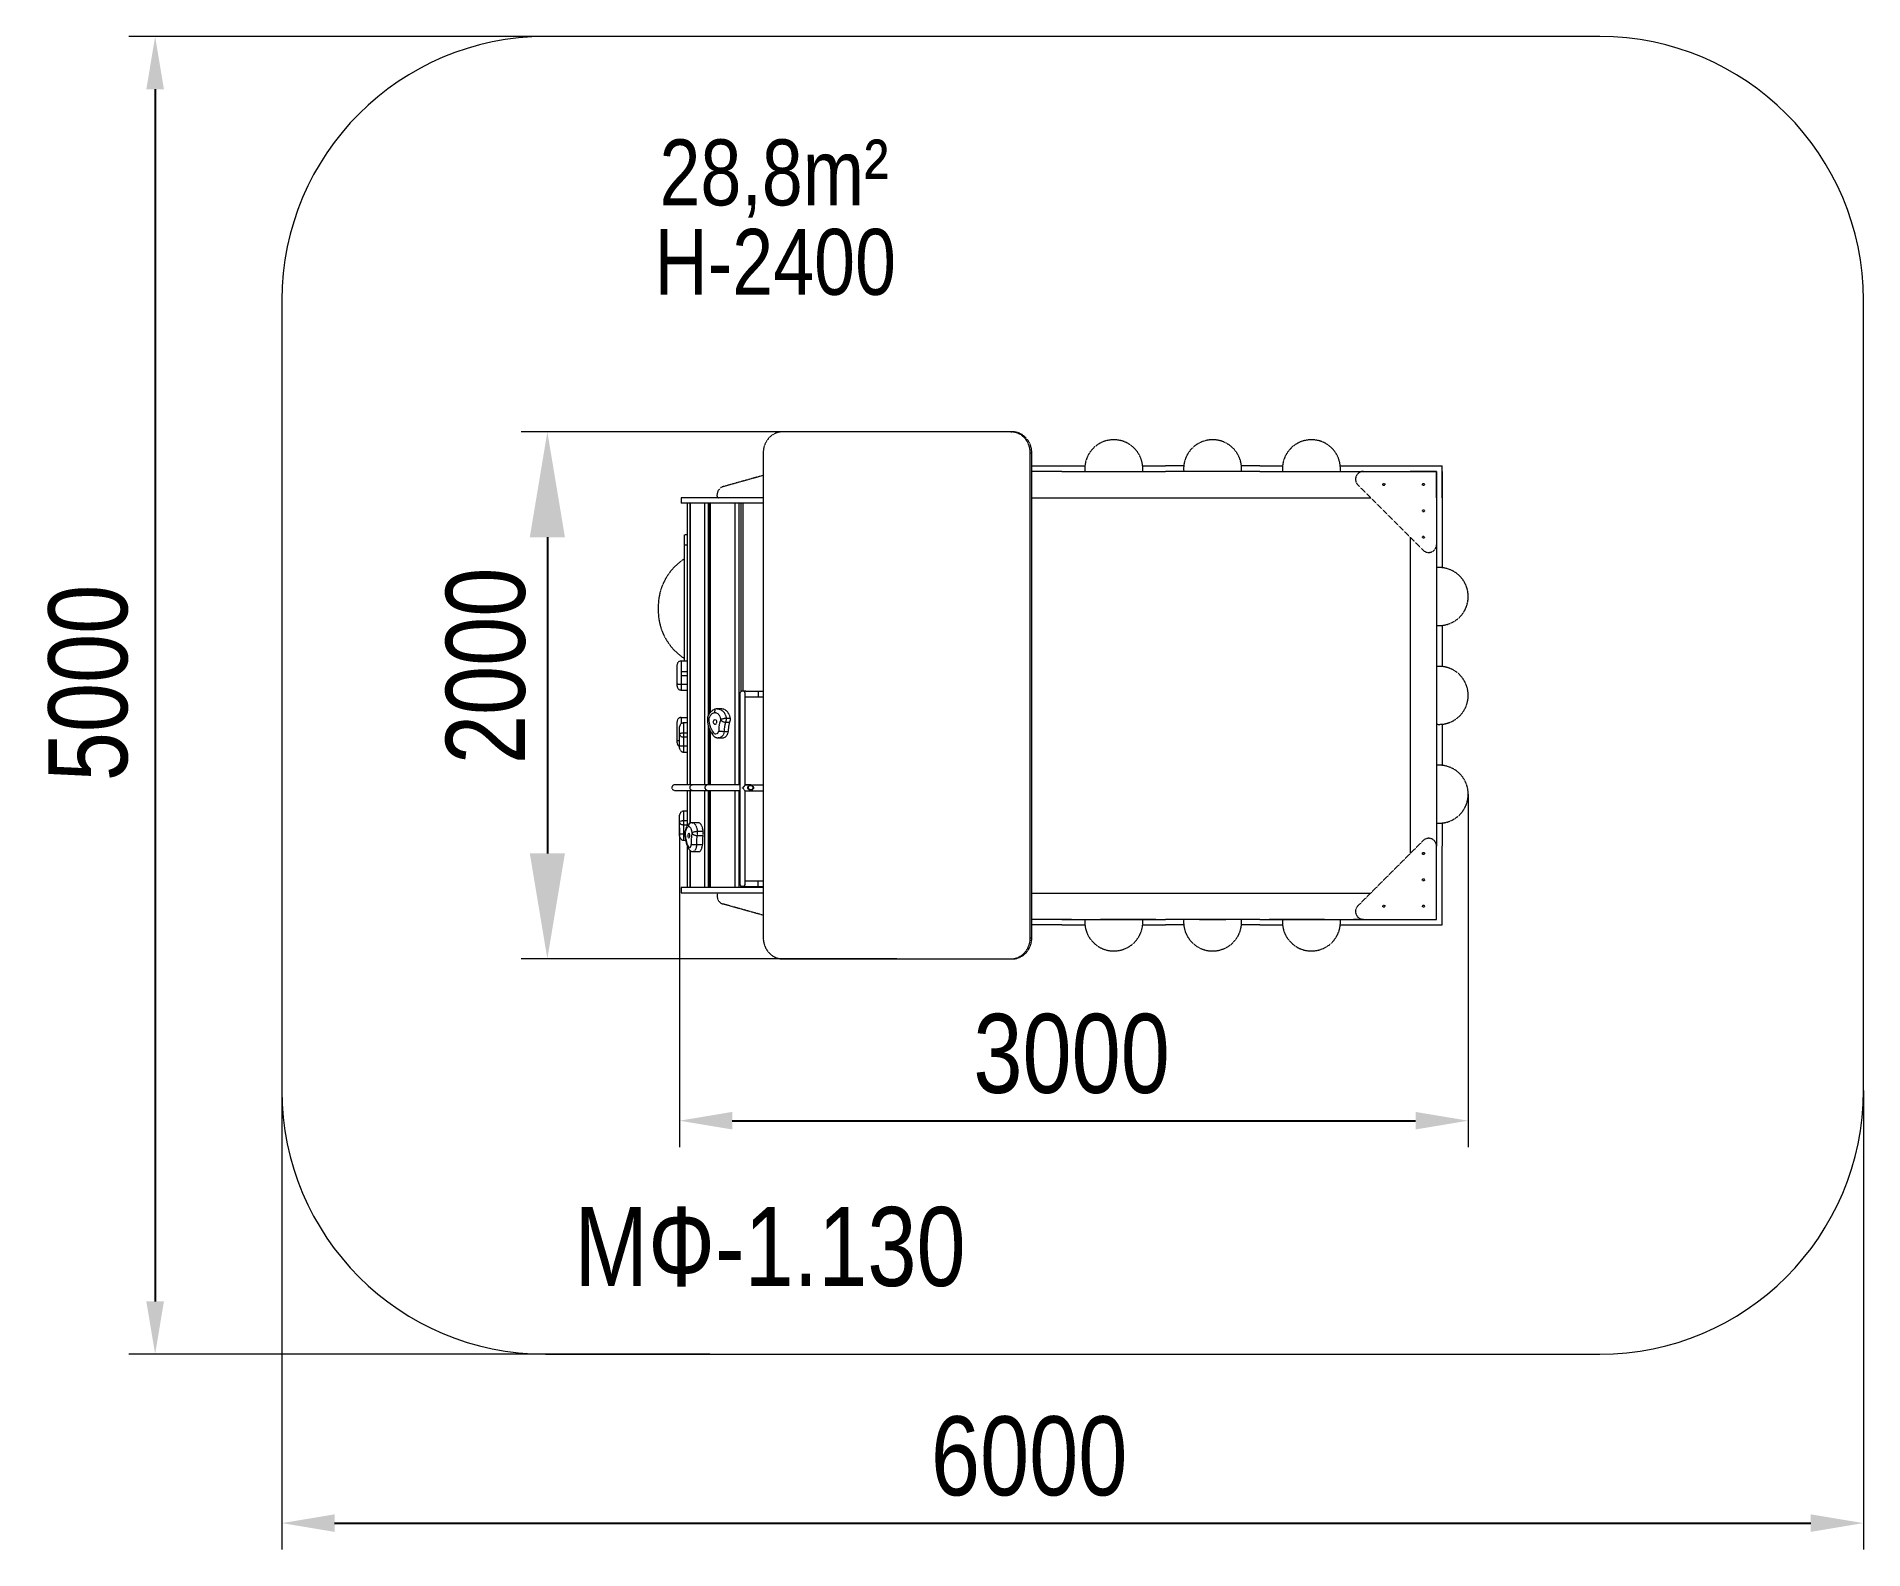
# Model space of a CAD drawing. Header units: millimetres. Extents: x -3566 to 3367, y -2959 to 2782.
import ezdxf

# ---------------------------------------------------------------- set-up
doc = ezdxf.new("R2010")
doc.units = ezdxf.units.MM
doc.linetypes.add('HIDDEN', pattern=[1.905, 1.27, -0.635])
for name, color, linetype in [('DIKOM_АРТИКУЛ', 7, 'Continuous'), ('DIKOM_ЗОНА', 90, 'Continuous'), ('DIKOM_ОБЪЕКТ', 7, 'Continuous'), ('DIKOM_РАЗМЕР_ЗОНА', 7, 'Continuous'), ('DIKOM_РАЗМЕР_ОБЪЕКТА', 7, 'Continuous')]:
    doc.layers.add(name, color=color, linetype=linetype)
doc.styles.add('style1', font='arialbd.ttf', dxfattribs={"width": 0.8})
doc.dimstyles.new('1-50', dxfattribs={"dimtxt": 300, "dimasz": 200, "dimexe": 100, "dimexo": 0, "dimgap": 100, "dimtad": 1, "dimtxsty": 'style1', "dimcen": 200, "dimclrd": 7, "dimclre": 7, "dimclrt": 7, "dimadec": 1, "dimazin": 2, "dimtfac": 1, "dimtmove": 0, "dimatfit": 2, "dimfxl": 0, "dimlwd": 25, "dimlwe": 18, "dimarcsym": 0})

# ---------------------------------------------------------------- blocks, each defined once
blk = doc.blocks.new('*D0')
at = {"layer": 'Defpoints', "color": 0, "transparency": 16777216}
for p in [(-444.2, 1281.9), (-1627.2, -718.1), (-301.3, -718.1)]:
    blk.add_point(p, dxfattribs=at)
at = {"layer": 'DIKOM_РАЗМЕР_ОБЪЕКТА', "color": 7, "lineweight": 18, "transparency": 16777216}
for p, q in [((-444.2, 1281.9), (-1727.2, 1281.9)), ((-301.3, -718.1), (-1727.2, -718.1))]:
    blk.add_line(p, q, dxfattribs=at)
at = {"layer": 'DIKOM_РАЗМЕР_ОБЪЕКТА', "color": 7, "lineweight": 25, "transparency": 16777216}
blk.add_line((-1627.2, 881.9), (-1627.2, -318.1), dxfattribs=at)
at = {"layer": 'DIKOM_РАЗМЕР_ОБЪЕКТА', "color": 7, "transparency": 16777216}
for points in [[(-1693.9, 881.9), (-1560.6, 881.9), (-1627.2, 1281.9)], [(-1693.9, -318.1), (-1560.6, -318.1), (-1627.2, -718.1)]]:
    blk.add_solid(points, dxfattribs=at)
at = {"layer": 'DIKOM_РАЗМЕР_ОБЪЕКТА', "color": 7, "transparency": 16777216, "insert": (-1860.4, 393.9), "char_height": 300, "attachment_point": 5, "rotation": 90, "style": 'style1'}
blk.add_mtext('{\\fArial|b0|i0|c204|p34;2000}', dxfattribs=at)
blk = doc.blocks.new('*D1')
at = {"layer": 'Defpoints', "color": 0, "transparency": 16777216}
for p in [(-1627.2, 2781.9), (-3115.7, -2218.1), (-1010.2, -2218.1)]:
    blk.add_point(p, dxfattribs=at)
at = {"layer": 'DIKOM_РАЗМЕР_ЗОНА', "color": 7, "lineweight": 18, "transparency": 16777216}
for p, q in [((-1627.2, 2781.9), (-3215.7, 2781.9)), ((-1010.2, -2218.1), (-3215.7, -2218.1))]:
    blk.add_line(p, q, dxfattribs=at)
at = {"layer": 'DIKOM_РАЗМЕР_ЗОНА', "color": 7, "lineweight": 25, "transparency": 16777216}
blk.add_line((-3115.7, 2581.9), (-3115.7, -2018.1), dxfattribs=at)
at = {"layer": 'DIKOM_РАЗМЕР_ЗОНА', "color": 7, "transparency": 16777216}
for points in [[(-3149.1, 2581.9), (-3082.4, 2581.9), (-3115.7, 2781.9)], [(-3149.1, -2018.1), (-3082.4, -2018.1), (-3115.7, -2218.1)]]:
    blk.add_solid(points, dxfattribs=at)
at = {"layer": 'DIKOM_РАЗМЕР_ЗОНА', "color": 7, "transparency": 16777216, "insert": (-3368.9, 328.9), "char_height": 300, "attachment_point": 5, "rotation": 90, "style": 'style1'}
blk.add_mtext('{\\fArial|b0|i0|c204|p34;5000}', dxfattribs=at)
blk = doc.blocks.new('*D2')
at = {"layer": 'Defpoints', "color": 0, "transparency": 16777216}
for p in [(1867.5, -93.1), (-1125.3, -220.7), (1867.5, -1332.1)]:
    blk.add_point(p, dxfattribs=at)
at = {"layer": 'DIKOM_РАЗМЕР_ОБЪЕКТА', "color": 7, "lineweight": 18, "transparency": 16777216}
for p, q in [((1867.5, -93.1), (1867.5, -1432.1)), ((-1125.3, -220.7), (-1125.3, -1432.1))]:
    blk.add_line(p, q, dxfattribs=at)
at = {"layer": 'DIKOM_РАЗМЕР_ОБЪЕКТА', "color": 7, "lineweight": 25, "transparency": 16777216}
blk.add_line((-925.3, -1332.1), (1667.5, -1332.1), dxfattribs=at)
at = {"layer": 'DIKOM_РАЗМЕР_ОБЪЕКТА', "color": 7, "transparency": 16777216}
for points in [[(-925.3, -1298.7), (-925.3, -1365.4), (-1125.3, -1332.1)], [(1667.5, -1298.7), (1667.5, -1365.4), (1867.5, -1332.1)]]:
    blk.add_solid(points, dxfattribs=at)
at = {"layer": 'DIKOM_РАЗМЕР_ОБЪЕКТА', "color": 7, "transparency": 16777216, "insert": (362.3, -1078.8), "char_height": 300, "attachment_point": 5, "style": 'style1'}
blk.add_mtext('{\\fArial|b0|i0|c204|p34;3000}', dxfattribs=at)
blk = doc.blocks.new('*D3')
at = {"layer": 'Defpoints', "color": 0, "transparency": 16777216}
for p in [(-2634.8, -1218.1), (3367.5, -1218.1), (3367.5, -2859.1)]:
    blk.add_point(p, dxfattribs=at)
at = {"layer": 'DIKOM_РАЗМЕР_ЗОНА', "color": 7, "lineweight": 18, "transparency": 16777216}
for p, q in [((-2634.8, -1218.1), (-2634.8, -2959.1)), ((3367.5, -1218.1), (3367.5, -2959.1))]:
    blk.add_line(p, q, dxfattribs=at)
at = {"layer": 'DIKOM_РАЗМЕР_ЗОНА', "color": 7, "lineweight": 25, "transparency": 16777216}
blk.add_line((-2434.8, -2859.1), (3167.5, -2859.1), dxfattribs=at)
at = {"layer": 'DIKOM_РАЗМЕР_ЗОНА', "color": 7, "transparency": 16777216}
for points in [[(-2434.8, -2825.8), (-2434.8, -2892.4), (-2634.8, -2859.1)], [(3167.5, -2825.8), (3167.5, -2892.4), (3367.5, -2859.1)]]:
    blk.add_solid(points, dxfattribs=at)
at = {"layer": 'DIKOM_РАЗМЕР_ЗОНА', "color": 7, "transparency": 16777216, "insert": (201.3, -2605.9), "char_height": 300, "attachment_point": 5, "style": 'style1'}
blk.add_mtext('{\\fArial|b0|i0|c204|p34;6000}', dxfattribs=at)

msp = doc.modelspace()

# ---------------------------------------------------------------- linework, layer by layer
at = {"layer": 'DIKOM_ЗОНА', "color": 3, "lineweight": 15}
msp.add_lwpolyline([(2367.472, -2218.118, 0.41421356), (3367.472, -1218.118), (3367.472, 1781.882, 0.41421356), (2367.472, 2781.882), (-1634.752, 2781.882, 0.41421356), (-2634.752, 1781.882), (-2634.752, -1218.118, 0.41421356), (-1634.752, -2218.118)], format="xyb", close=True, dxfattribs=at)
at = {"layer": 'DIKOM_ОБЪЕКТ', "color": 7, "linetype": 'HIDDEN', "lineweight": 15}
for p, q in [((131.719, 1281.882), (-734.255, 1281.882)), ((131.719, 1281.882), (137.554, 1281.882)), ((-807.955, 1201.882), (-807.955, -638.118)), ((205.419, -638.118), (205.419, 1201.882)), ((205.419, 1201.882), (211.254, 1201.882)), ((211.254, -638.118), (211.254, 1201.882)), ((-807.955, 1116.362), (-960.617, 1073.617)), ((211.254, 1152.882), (413.023, 1152.882)), ((325.046, 1131.882), (211.254, 1131.882)), ((325.046, 1131.882), (718.183, 1131.882)), ((631.921, 1152.882), (718.183, 1152.882)), ((788.023, 1152.882), (718.183, 1152.882)), ((1076.761, 1131.882), (718.183, 1131.882)), ((947.472, 1131.882), (847.472, 1131.882)), ((1076.761, 1152.882), (1006.921, 1152.882)), ((1076.761, 1152.882), (1163.023, 1152.882)), ((1076.761, 1131.882), (1469.898, 1131.882)), ((1381.921, 1152.882), (1469.898, 1152.882)), ((1469.898, 1152.882), (1768.472, 1152.882)), ((1469.898, 1131.882), (1747.472, 1131.882)), ((1747.472, 1131.882), (1647.472, 1131.882)), ((1747.472, 1131.882), (1747.472, 854.308)), ((1747.472, 1031.882), (1747.472, 1131.882)), ((1768.472, 1031.882), (1768.472, 1152.882)), ((1768.472, 1131.882), (1768.472, 854.308)), ((-982.528, 1037.882), (-982.528, 1044.728)), ((1696.259, 833.095), (1448.685, 1080.669)), ((-1119.528, 1031.882), (-1119.528, 1010.882)), ((-807.955, 1031.882), (-1119.528, 1031.882)), ((-807.955, 1010.882), (-1119.528, 1010.882)), ((-1094.752, -57.468), (-1094.752, 1010.882)), ((-1085.881, 1010.882), (-1085.881, -57.468)), ((-1084.782, 1010.882), (-1084.782, -57.468)), ((-1030.083, -57.468), (-1030.083, 1010.882)), ((-1016.624, 1010.882), (-1016.624, 205.717)), ((-1013.488, 1010.882), (-1013.488, 211.252)), ((-1009.607, 1010.882), (-1009.607, 216.388)), ((-914.698, -57.468), (-914.698, 1010.882)), ((-900.67, 1010.882), (-900.67, -57.468)), ((-893.501, 1010.882), (-893.501, 295.757)), ((-885.678, 1010.882), (-885.678, 298.372)), ((211.254, 1031.882), (1497.472, 1031.882)), ((1097.472, 1031.882), (1497.472, 1031.882)), ((-1094.752, 890.882), (-1106.252, 890.882)), ((-1106.252, 853.369), (-1106.252, 890.882)), ((-1106.252, 853.369), (-1094.752, 853.369)), ((-1106.252, 412.548), (-1106.252, 853.369)), ((1647.472, 881.882), (1647.472, -318.118)), ((1747.472, 854.308), (1747.472, -290.545)), ((1768.472, 854.308), (1768.472, 766.33)), ((-1206.252, 618.636), (-1206.252, 603.128)), ((1768.472, 547.433), (1768.472, 391.33)), ((-1134.752, 370.26), (-1134.752, 397.537)), ((-1134.752, 368.281), (-1134.752, 370.26)), ((-1134.752, 326.524), (-1134.752, 368.287)), ((-1119.752, 412.548), (-1119.752, 372.621)), ((-1119.752, 412.548), (-1094.752, 412.548)), ((-1119.752, 372.621), (-1119.752, 357.426)), ((-1119.752, 372.621), (-1094.752, 372.621)), ((-1119.752, 357.426), (-1094.752, 357.426)), ((-1119.752, 357.426), (-1119.752, 323.8)), ((-1134.752, 317.2), (-1134.752, 326.524)), ((-1119.752, 323.8), (-1094.752, 323.8)), ((-1119.752, 323.8), (-1119.752, 302.2)), ((-1119.752, 302.2), (-1094.752, 302.2)), ((-897.028, 287.907), (-897.028, -432.084)), ((-876.028, -59.025), (-876.028, 287.907)), ((-807.955, 297.018), (-826.528, 297.018)), ((-826.528, 297.018), (-826.528, 276.018)), ((-966.939, 230.618), (-982.237, 230.618)), ((-826.528, 276.018), (-807.955, 276.018)), ((-1134.752, 156.011), (-1134.752, 182.638)), ((-1134.752, 154.002), (-1134.752, 156.011)), ((-1134.752, 111.93), (-1134.752, 154.005)), ((-1125.252, 136.378), (-1125.252, 162.072)), ((-1119.752, 197.649), (-1094.752, 197.649)), ((-1119.752, 197.649), (-1119.752, 173.681)), ((-1094.752, 177.072), (-1110.252, 177.072)), ((-1110.252, 177.072), (-1110.252, 139.579)), ((-1110.252, 139.579), (-1110.252, 124.111)), ((-1110.252, 139.579), (-1094.752, 139.579)), ((-1016.624, 166.021), (-1016.624, -57.468)), ((-1013.488, 156.406), (-1013.488, -57.468)), ((-1009.607, 147.793), (-1009.607, -57.468)), ((-955.736, 145.327), (-940.437, 145.327)), ((-950.977, 179.845), (-935.679, 179.845)), ((-948.221, 195.531), (-932.922, 195.531)), ((1768.472, 172.433), (1768.472, 16.33)), ((-1134.752, 102.293), (-1134.752, 111.93)), ((-1125.252, 134.33), (-1125.252, 136.378)), ((-1125.252, 91.859), (-1125.252, 134.33)), ((-1125.252, 81.779), (-1125.252, 91.859)), ((-1110.252, 124.111), (-1094.752, 124.111)), ((-1110.252, 124.111), (-1110.252, 89.981)), ((-1110.252, 89.981), (-1094.752, 89.981)), ((-1110.252, 89.981), (-1110.252, 66.779)), ((-978.433, 120.534), (-963.135, 120.534)), ((-1110.252, 66.779), (-1094.752, 66.779)), ((-1077.667, -57.468), (-1143.969, -57.468)), ((-1020.12, -57.468), (-1077.667, -57.468)), ((-897.028, -57.468), (-1020.12, -57.468)), ((-860.934, -58.953), (-876.119, -58.953)), ((-855.509, -57.468), (-876.028, -57.468)), ((-807.955, -58.953), (-850.084, -58.953)), ((-1143.969, -78.768), (-1077.667, -78.768)), ((-1094.752, -210.423), (-1094.752, -78.768)), ((-1085.881, -78.768), (-1085.881, -203.191)), ((-1084.782, -78.768), (-1084.782, -202.681)), ((-1077.667, -78.768), (-1020.12, -78.768)), ((-1030.083, -447.118), (-1030.083, -78.768)), ((-1020.12, -78.768), (-897.028, -78.768)), ((-1016.624, -78.768), (-1016.624, -447.118)), ((-1013.488, -78.768), (-1013.488, -447.118)), ((-1009.607, -78.768), (-1009.607, -447.118)), ((-914.698, -447.118), (-914.698, -78.768)), ((-900.67, -78.768), (-900.67, -447.118)), ((-876.104, -79.953), (-807.955, -79.953)), ((-876.028, -432.084), (-876.028, -79.871)), ((-1125.252, -172.565), (-1125.252, -172.549)), ((-1125.252, -197.164), (-1125.252, -172.565)), ((-1125.252, -199.259), (-1125.252, -197.164)), ((-1125.252, -242.131), (-1125.252, -199.259)), ((-1094.752, -157.548), (-1110.252, -157.548)), ((-1110.252, -157.548), (-1110.252, -157.565)), ((-1094.752, -157.565), (-1110.252, -157.565)), ((-1110.252, -157.565), (-1110.252, -193.405)), ((-1110.252, -193.405), (-1110.252, -209.027)), ((-1110.252, -193.405), (-1094.752, -193.405)), ((-1055.055, -201.211), (-1077.306, -201.211)), ((1768.472, -202.567), (1768.472, -290.545)), ((-1125.252, -252.727), (-1125.252, -242.131)), ((-1125.252, -252.815), (-1125.252, -252.727)), ((-1110.252, -209.027), (-1094.752, -209.027)), ((-1110.252, -209.027), (-1110.252, -243.435)), ((-1110.252, -243.435), (-1105.474, -243.435)), ((-1110.252, -243.435), (-1110.252, -267.727)), ((-1110.252, -267.727), (-1102.766, -267.727)), ((-1110.252, -267.727), (-1110.252, -267.815)), ((-1110.252, -267.815), (-1102.75, -267.815)), ((-1059.145, -249.787), (-1036.893, -249.787)), ((-1057.954, -233.933), (-1035.702, -233.933)), ((1696.259, -269.331), (1448.685, -516.905)), ((-1094.752, -447.118), (-1094.752, -293.026)), ((-1085.881, -306.687), (-1085.881, -447.118)), ((-1084.782, -307.519), (-1084.782, -447.118)), ((-1074.181, -310.971), (-1051.929, -310.971)), ((-1061.013, -284.586), (-1038.761, -284.586)), ((1747.472, -568.118), (1747.472, -290.545)), ((1768.472, -568.118), (1768.472, -290.545)), ((-1119.528, -447.118), (-1119.528, -468.118)), ((-807.955, -447.118), (-1119.528, -447.118)), ((-807.955, -468.118), (-1119.528, -468.118)), ((-982.528, -474.118), (-982.528, -480.964)), ((-897.028, -432.084), (-897.028, -433.022)), ((-893.501, -440.845), (-893.501, -447.118)), ((-885.678, -443.602), (-885.678, -447.118)), ((-876.028, -433.022), (-876.028, -432.084)), ((-807.955, -422.962), (-826.528, -422.962)), ((-826.528, -443.962), (-826.528, -422.962)), ((-826.528, -443.962), (-807.955, -443.962)), ((211.254, -468.118), (1497.472, -468.118)), ((1097.472, -468.118), (1497.472, -468.118)), ((1747.472, -568.118), (1747.472, -468.118)), ((1768.472, -589.118), (1768.472, -468.118)), ((-807.955, -552.598), (-960.617, -509.853)), ((325.046, -568.118), (211.254, -568.118)), ((325.046, -589.118), (211.254, -589.118)), ((362.472, -568.118), (325.046, -568.118)), ((325.046, -568.118), (718.183, -568.118)), ((325.046, -589.118), (413.023, -589.118)), ((682.472, -568.118), (472.472, -568.118)), ((631.921, -589.118), (718.183, -589.118)), ((1076.761, -568.118), (718.183, -568.118)), ((788.023, -589.118), (718.183, -589.118)), ((847.472, -568.118), (947.472, -568.118)), ((1076.761, -589.118), (1006.921, -589.118)), ((1076.761, -568.118), (1469.898, -568.118)), ((1076.761, -589.118), (1163.023, -589.118)), ((1322.472, -568.118), (1112.472, -568.118)), ((1381.921, -589.118), (1469.898, -589.118)), ((1469.898, -568.118), (1432.472, -568.118)), ((1469.898, -568.118), (1747.472, -568.118)), ((1469.898, -589.118), (1747.472, -589.118)), ((1647.472, -568.118), (1747.472, -568.118)), ((1647.472, -589.118), (1768.472, -589.118)), ((205.419, -638.118), (211.254, -638.118)), ((-734.255, -718.118), (131.719, -718.118)), ((131.719, -718.118), (137.554, -718.118))]:
    msp.add_line(p, q, dxfattribs=at)
at = {"layer": 'DIKOM_ОБЪЕКТ', "color": 7, "linetype": 'HIDDEN', "lineweight": 15, "flags": 128}
for points in [[(-734.255, 1281.882), (-739.285, 1281.695), (-744.291, 1281.137), (-749.25, 1280.209), (-754.139, 1278.915), (-758.936, 1277.263), (-763.618, 1275.259), (-768.162, 1272.913), (-772.549, 1270.235), (-776.757, 1267.239), (-780.767, 1263.939), (-784.559, 1260.349), (-788.118, 1256.486), (-791.425, 1252.369), (-794.466, 1248.016), (-797.226, 1243.449), (-799.693, 1238.687), (-801.854, 1233.754), (-803.7, 1228.672), (-805.222, 1223.466), (-806.414, 1218.158), (-807.269, 1212.775), (-807.784, 1207.341), (-807.955, 1201.882)], [(205.419, 1201.882), (205.247, 1207.341), (204.733, 1212.775), (203.878, 1218.158), (202.686, 1223.466), (201.164, 1228.672), (199.318, 1233.754), (197.156, 1238.687), (194.69, 1243.449), (191.93, 1248.016), (188.889, 1252.369), (185.582, 1256.486), (182.023, 1260.349), (178.23, 1263.939), (174.22, 1267.239), (170.012, 1270.235), (165.626, 1272.913), (161.081, 1275.259), (156.4, 1277.263), (151.603, 1278.915), (146.714, 1280.209), (141.755, 1281.137), (136.749, 1281.695), (131.719, 1281.882)], [(211.254, 1201.882), (211.082, 1207.341), (210.567, 1212.775), (209.712, 1218.158), (208.521, 1223.466), (206.998, 1228.672), (205.152, 1233.754), (202.991, 1238.687), (200.524, 1243.449), (197.764, 1248.016), (194.724, 1252.369), (191.416, 1256.486), (187.858, 1260.349), (184.065, 1263.939), (180.055, 1267.239), (175.847, 1270.235), (171.461, 1272.913), (166.916, 1275.259), (162.234, 1277.263), (157.438, 1278.915), (152.548, 1280.209), (147.589, 1281.137), (142.583, 1281.695), (137.554, 1281.882)], [(-992.623, 215.577), (-995.377, 214.875), (-998.061, 213.828), (-1000.649, 212.448), (-1003.116, 210.749), (-1005.436, 208.747), (-1007.586, 206.462), (-1009.545, 203.917), (-1011.294, 201.137), (-1012.814, 198.151), (-1014.092, 194.988)], [(-968.874, 191.517), (-969.44, 194.674), (-970.282, 197.731), (-971.389, 200.65), (-972.747, 203.394), (-974.339, 205.929), (-976.145, 208.223), (-978.143, 210.247), (-980.308, 211.976), (-982.611, 213.388), (-985.026, 214.465), (-987.52, 215.195), (-990.063, 215.567), (-992.623, 215.577)], [(-982.221, 230.618), (-981.532, 230.608), (-978.418, 230.351), (-975.335, 229.742), (-972.309, 228.785), (-969.362, 227.488), (-966.519, 225.862), (-963.803, 223.92), (-961.236, 221.678), (-958.839, 219.153), (-956.63, 216.366), (-954.628, 213.341), (-952.849, 210.1), (-951.308, 206.67), (-950.016, 203.079), (-948.984, 199.356), (-948.221, 195.531)], [(-932.922, 195.531), (-933.686, 199.356), (-934.717, 203.079), (-936.009, 206.67), (-937.551, 210.1), (-939.33, 213.341), (-941.332, 216.366), (-943.54, 219.153), (-945.938, 221.678), (-948.505, 223.92), (-951.221, 225.862), (-954.063, 227.488), (-957.01, 228.785), (-960.037, 229.742), (-963.12, 230.351), (-966.233, 230.608), (-966.939, 230.618)], [(-1014.092, 194.988), (-1014.144, 190.032), (-1013.909, 185.084), (-1013.389, 180.171), (-1012.586, 175.319), (-1011.504, 170.555), (-1010.149, 165.903), (-1008.529, 161.39), (-1006.651, 157.038), (-1004.527, 152.872), (-1002.167, 148.914), (-999.585, 145.184), (-996.794, 141.703)], [(-989.9, 172.523), (-988.558, 172.931), (-987.308, 173.673), (-986.202, 174.718), (-985.285, 176.023), (-984.595, 177.535), (-984.159, 179.191), (-983.997, 180.925), (-984.113, 182.664), (-984.504, 184.338), (-985.153, 185.878), (-986.035, 187.222), (-987.112, 188.314), (-988.341, 189.109), (-989.671, 189.575), (-991.049, 189.693), (-992.417, 189.458), (-993.719, 188.879), (-994.903, 187.981), (-995.92, 186.8), (-996.727, 185.384), (-997.293, 183.792), (-997.594, 182.089), (-997.617, 180.343), (-997.362, 178.628), (-996.839, 177.012), (-996.07, 175.563), (-995.086, 174.339), (-993.927, 173.391), (-992.64, 172.757), (-991.28, 172.464), (-989.9, 172.523)], [(-996.794, 141.703), (-995.646, 139.896), (-994.278, 138.353), (-992.728, 137.117), (-991.037, 136.22), (-989.253, 135.688), (-987.424, 135.536), (-985.6, 135.767), (-983.831, 136.375), (-982.166, 137.344), (-980.65, 138.646), (-979.324, 140.247), (-978.226, 142.103), (-977.384, 144.162), (-976.823, 146.368)], [(-955.736, 145.327), (-956.245, 142.171), (-957.028, 139.106), (-958.075, 136.17), (-959.373, 133.398), (-960.906, 130.826), (-962.655, 128.484), (-964.599, 126.402), (-966.713, 124.605), (-968.972, 123.116), (-971.347, 121.953), (-973.81, 121.129), (-976.33, 120.656), (-978.381, 120.534)], [(-963.135, 120.534), (-961.031, 120.656), (-958.511, 121.129), (-956.049, 121.953), (-953.673, 123.116), (-951.415, 124.605), (-949.3, 126.402), (-947.357, 128.484), (-945.608, 130.826), (-944.075, 133.398), (-942.777, 136.17), (-941.73, 139.106), (-940.947, 142.171), (-940.437, 145.327)], [(-1077.667, -78.768), (-1079.177, -78.587), (-1080.635, -78.049), (-1081.992, -77.173), (-1083.202, -75.989), (-1084.223, -74.536), (-1085.021, -72.865), (-1085.569, -71.033), (-1085.848, -69.101), (-1085.848, -67.135), (-1085.569, -65.204), (-1085.021, -63.371), (-1084.223, -61.7), (-1083.202, -60.248), (-1081.992, -59.063), (-1080.635, -58.187), (-1079.177, -57.649), (-1077.667, -57.468)], [(-1077.667, -78.768), (-1079.177, -78.587), (-1080.635, -78.049), (-1081.992, -77.173), (-1083.202, -75.989), (-1084.223, -74.536), (-1085.021, -72.865), (-1085.569, -71.033), (-1085.848, -69.101), (-1085.848, -67.135), (-1085.569, -65.204), (-1085.021, -63.371), (-1084.223, -61.7), (-1083.202, -60.248), (-1081.992, -59.063), (-1080.635, -58.187), (-1079.177, -57.649), (-1077.667, -57.468)], [(-1020.12, -78.768), (-1021.63, -78.587), (-1023.088, -78.049), (-1024.445, -77.173), (-1025.655, -75.989), (-1026.676, -74.536), (-1027.474, -72.865), (-1028.022, -71.033), (-1028.3, -69.101), (-1028.3, -67.135), (-1028.022, -65.204), (-1027.474, -63.371), (-1026.676, -61.7), (-1025.655, -60.248), (-1024.445, -59.063), (-1023.088, -58.187), (-1021.63, -57.649), (-1020.12, -57.468)], [(-1020.12, -78.768), (-1021.63, -78.587), (-1023.088, -78.049), (-1024.445, -77.173), (-1025.655, -75.989), (-1026.676, -74.536), (-1027.474, -72.865), (-1028.022, -71.033), (-1028.3, -69.101), (-1028.3, -67.135), (-1028.022, -65.204), (-1027.474, -63.371), (-1026.676, -61.7), (-1025.655, -60.248), (-1024.445, -59.063), (-1023.088, -58.187), (-1021.63, -57.649), (-1020.12, -57.468)], [(-1077.297, -201.211), (-1076.209, -201.277), (-1074.419, -201.67), (-1072.653, -202.414), (-1070.925, -203.503), (-1069.248, -204.927), (-1067.636, -206.676), (-1066.103, -208.736), (-1064.659, -211.089), (-1063.318, -213.717), (-1062.09, -216.598), (-1060.985, -219.71), (-1060.011, -223.027), (-1059.177, -226.522), (-1058.49, -230.167), (-1057.954, -233.933)], [(-1035.702, -233.933), (-1036.238, -230.167), (-1036.925, -226.522), (-1037.759, -223.027), (-1038.733, -219.71), (-1039.838, -216.598), (-1041.066, -213.717), (-1042.408, -211.089), (-1043.851, -208.736), (-1045.385, -206.676), (-1046.996, -204.927), (-1048.673, -203.503), (-1050.402, -202.414), (-1052.167, -201.67), (-1053.957, -201.277), (-1055.055, -201.211)], [(-1092.08, -216.38), (-1093.646, -217.274), (-1095.164, -218.506), (-1096.619, -220.065), (-1097.996, -221.934), (-1099.28, -224.095), (-1100.46, -226.527), (-1101.523, -229.205), (-1102.459, -232.103), (-1103.259, -235.19), (-1103.914, -238.438)], [(-1103.914, -238.438), (-1103.82, -243.39), (-1103.56, -248.314), (-1103.137, -253.184), (-1102.552, -257.972), (-1101.809, -262.653), (-1100.913, -267.203), (-1099.866, -271.596), (-1098.676, -275.81), (-1097.349, -279.821), (-1095.891, -283.608), (-1094.311, -287.152), (-1092.617, -290.432)], [(-1089.427, -259.178), (-1088.665, -258.676), (-1087.965, -257.848), (-1087.355, -256.727), (-1086.86, -255.36), (-1086.501, -253.802), (-1086.292, -252.118), (-1086.242, -250.376), (-1086.353, -248.647), (-1086.62, -247.003), (-1087.033, -245.511), (-1087.573, -244.231), (-1088.221, -243.216), (-1088.948, -242.508), (-1089.725, -242.136), (-1090.521, -242.114), (-1091.302, -242.445), (-1092.037, -243.113), (-1092.696, -244.093), (-1093.251, -245.343), (-1093.68, -246.813), (-1093.966, -248.442), (-1094.096, -250.164), (-1094.065, -251.909), (-1093.875, -253.604), (-1093.534, -255.18), (-1093.054, -256.573), (-1092.457, -257.727), (-1091.766, -258.592), (-1091.01, -259.135), (-1090.22, -259.333), (-1089.427, -259.178)], [(-1077.807, -238.743), (-1078.212, -235.63), (-1078.773, -232.637), (-1079.484, -229.8), (-1080.335, -227.155), (-1081.315, -224.735), (-1082.412, -222.571), (-1083.613, -220.69), (-1084.902, -219.115), (-1086.263, -217.866), (-1087.679, -216.959), (-1089.133, -216.405), (-1090.606, -216.211), (-1092.08, -216.38)], [(-1078.271, -240.917), (-1078.11, -240.841), (-1077.963, -240.675), (-1077.84, -240.431), (-1077.751, -240.126), (-1077.701, -239.78), (-1077.694, -239.418), (-1077.73, -239.064), (-1077.807, -238.743)], [(-1092.617, -290.432), (-1091.911, -292.156), (-1091.085, -293.601), (-1090.162, -294.727), (-1089.167, -295.504), (-1088.127, -295.91), (-1087.07, -295.935), (-1086.026, -295.577), (-1085.024, -294.846), (-1084.09, -293.762), (-1083.25, -292.355), (-1082.528, -290.664), (-1081.943, -288.735), (-1081.51, -286.62), (-1081.243, -284.378)], [(-1061.013, -284.586), (-1061.227, -287.772), (-1061.6, -290.887), (-1062.128, -293.892), (-1062.805, -296.75), (-1063.623, -299.426), (-1064.57, -301.886), (-1065.636, -304.101), (-1066.808, -306.042), (-1068.07, -307.687), (-1069.407, -309.015), (-1070.804, -310.009), (-1072.242, -310.658), (-1073.704, -310.953), (-1074.18, -310.971)], [(-1051.929, -310.971), (-1051.452, -310.953), (-1049.99, -310.658), (-1048.552, -310.009), (-1047.156, -309.015), (-1045.818, -307.687), (-1044.556, -306.042), (-1043.384, -304.101), (-1042.318, -301.886), (-1041.371, -299.426), (-1040.554, -296.75), (-1039.877, -293.892), (-1039.348, -290.887), (-1038.975, -287.772), (-1038.761, -284.586)], [(-807.955, -638.118), (-807.784, -643.578), (-807.269, -649.011), (-806.414, -654.395), (-805.222, -659.702), (-803.7, -664.908), (-801.854, -669.99), (-799.693, -674.923), (-797.226, -679.685), (-794.466, -684.252), (-791.425, -688.605), (-788.118, -692.722), (-784.559, -696.585), (-780.767, -700.175), (-776.757, -703.476), (-772.549, -706.472), (-768.162, -709.149), (-763.618, -711.495), (-758.936, -713.499), (-754.139, -715.152), (-749.25, -716.445), (-744.291, -717.373), (-739.285, -717.932), (-734.255, -718.118)], [(131.719, -718.118), (136.749, -717.932), (141.755, -717.373), (146.714, -716.445), (151.603, -715.152), (156.4, -713.499), (161.081, -711.495), (165.626, -709.149), (170.012, -706.472), (174.22, -703.476), (178.23, -700.175), (182.023, -696.585), (185.582, -692.722), (188.889, -688.605), (191.93, -684.252), (194.69, -679.685), (197.156, -674.923), (199.318, -669.99), (201.164, -664.908), (202.686, -659.702), (203.878, -654.395), (204.733, -649.011), (205.247, -643.578), (205.419, -638.118)], [(137.554, -718.118), (142.583, -717.932), (147.589, -717.373), (152.548, -716.445), (157.438, -715.152), (162.234, -713.499), (166.916, -711.495), (171.461, -709.149), (175.847, -706.472), (180.055, -703.476), (184.065, -700.175), (187.858, -696.585), (191.416, -692.722), (194.724, -688.605), (197.764, -684.252), (200.524, -679.685), (202.991, -674.923), (205.152, -669.99), (206.998, -664.908), (208.521, -659.702), (209.712, -654.395), (210.567, -649.011), (211.082, -643.578), (211.254, -638.118)]]:
    msp.add_lwpolyline(points, dxfattribs=at)
at = {"layer": 'DIKOM_ОБЪЕКТ', "color": 7, "linetype": 'HIDDEN', "lineweight": 15}
for centre, radius in [((1547.472, 1081.882), 4), ((1697.472, 1081.882), 4), ((1697.472, 981.882), 4), ((1697.472, 881.882), 4), ((-855.509, -68.118), 10.65), ((-855.509, -68.118), 8.35), ((1697.472, -318.118), 4), ((1697.472, -418.118), 4), ((1547.472, -518.118), 4), ((1697.472, -518.118), 4)]:
    msp.add_circle(centre, radius, dxfattribs=at)
for centre, radius, start, end in [((522.472, 1141.882), 110, 354.7841288, 185.2158712), ((897.472, 1141.882), 110, 354.7841288, 185.2158712), ((1272.472, 1141.882), 110, 354.7841288, 185.2158712), ((1469.898, 1101.882), 30, 90, 225), ((-952.528, 1044.728), 30, 105.6422465, 180), ((-976.528, 1037.882), 6, 180, 270), ((1717.472, 854.308), 30, 225, 0), ((-991.252, 618.636), 215, 122.336026, 180), ((1757.472, 656.882), 110, 264.7840977, 95.2159023), ((-991.252, 603.128), 215, 180, 237.663974), ((1757.472, 281.882), 110, 264.7840977, 95.2159023), ((-1119.752, 317.2), 15, 180, 270), ((-886.528, 287.907), 10.5, 0, 180), ((-1110.252, 162.072), 15, 90, 162.1532019), ((-974.77, 181.071), 10.637, 158.9784407, 201.0215593), ((-861.685, 149.604), 115.184, 159.7863558, 181.6098386), ((-970.088, 190.785), 1.418, 282.7924716, 31.0749061), ((-858.368, 149.49), 97.456, 161.8522483, 182.4487583), ((-967.276, 190.794), 19.635, 326.1085902, 13.959372), ((-843.074, 149.491), 97.452, 161.851967, 182.4494279), ((-951.978, 190.794), 19.635, 326.1085902, 13.959372), ((-1119.752, 102.293), 15, 180, 248.4898117), ((-1110.252, 81.779), 15, 180, 270), ((1757.472, -93.118), 110, 264.7840977, 95.2159023), ((-1143.969, -68.118), 10.65, 90, 270), ((-1110.252, -172.548), 15, 90, 180), ((-1110.252, -172.565), 15, 90, 180), ((-1110.252, -252.727), 15, 180, 270), ((-1110.252, -252.815), 15, 180, 270), ((-883.595, -276.059), 197.823, 169.7672675, 182.4100514), ((-893.14, -276.15), 168.085, 170.9765214, 182.8768215), ((-1090.229, -239.481), 32.748, 341.6560376, 9.753468), ((-870.894, -276.149), 168.079, 170.9765011, 182.8772332), ((-1067.976, -239.481), 32.747, 341.6554648, 9.7540408), ((1717.472, -290.545), 30, 0, 135), ((-976.528, -474.118), 6, 90, 180), ((-952.528, -480.964), 30, 180, 254.3577535), ((-886.528, -432.084), 10.5, 180.000658, 270.0006431), ((-886.528, -433.022), 10.5, 179.9995813, 270.0017198), ((-886.528, -432.083), 10.5, 269.9994364, 359.9986121), ((-886.528, -433.022), 10.5, 269.998748, 359.9993005), ((1469.898, -538.118), 30, 135, 270), ((522.472, -578.118), 110, 174.7840665, 5.2159335), ((897.472, -578.118), 110, 174.7840665, 5.2159335), ((1272.472, -578.118), 110, 174.7840665, 5.2159335)]:
    msp.add_arc(centre, radius, start, end, dxfattribs=at)
for points, knots in [([(-1119.752, 412.548), (-1120.583, 412.508), (-1122.269, 412.427), (-1124.716, 411.773), (-1127.043, 410.738), (-1129.144, 409.333), (-1130.996, 407.581), (-1132.514, 405.56), (-1133.683, 403.292), (-1134.524, 400.642), (-1134.749, 398.672), (-1134.752, 397.563), (-1134.752, 397.537)], [0, 0, 0, 0, 0.10577378, 0.21461528, 0.320388, 0.42922772, 0.53502196, 0.64387969, 0.74972874, 0.85864532, 0.99664496, 1, 1, 1, 1]), ([(-1134.752, 326.524), (-1134.752, 326.52), (-1134.749, 326.281), (-1134.523, 325.886), (-1133.666, 325.378), (-1132.507, 324.972), (-1130.978, 324.618), (-1129.15, 324.325), (-1127.04, 324.092), (-1124.744, 323.926), (-1122.285, 323.82), (-1120.604, 323.807), (-1119.752, 323.8)], [0, 0, 0, 0, 0.00203973, 0.14514544, 0.25093365, 0.35975747, 0.46508096, 0.57343081, 0.67855116, 0.78670491, 0.89182967, 1, 1, 1, 1]), ([(-826.528, 297.018), (-827.29, 297.018), (-829.502, 297.019), (-833.155, 297.021), (-837.46, 297.025), (-841.706, 297.032), (-845.872, 297.041), (-849.936, 297.053), (-853.876, 297.066), (-857.67, 297.082), (-861.299, 297.099), (-864.744, 297.119), (-867.984, 297.14), (-871.005, 297.163), (-873.786, 297.187), (-876.317, 297.213), (-878.571, 297.239), (-880.449, 297.266), (-881.433, 297.283), (-881.872, 297.29)], [0, 0, 0, 0, 0.03226467, 0.09360607, 0.15495498, 0.21630176, 0.27764488, 0.33898098, 0.40031117, 0.46162875, 0.52293403, 0.58422038, 0.64548188, 0.70670645, 0.76788739, 0.82899541, 0.88999851, 0.95083358, 1, 1, 1, 1]), ([(-985.295, 230.481), (-986.059, 230.342), (-987.95, 229.997), (-990.916, 229.165), (-994.162, 227.951), (-997.31, 226.439), (-1000.346, 224.643), (-1003.252, 222.57), (-1006.011, 220.231), (-1008.606, 217.638), (-1011.02, 214.806), (-1013.238, 211.751), (-1015.242, 208.493), (-1017.023, 205.053), (-1018.535, 201.506), (-1019.4, 199.058), (-1019.771, 197.829), (-1019.779, 197.805)], [0, 0, 0, 0, 0.04819227, 0.1193023, 0.19053606, 0.2620756, 0.3340123, 0.40641879, 0.47933504, 0.55277355, 0.62671552, 0.70112104, 0.77593187, 0.85107948, 0.92649738, 0.99858667, 1, 1, 1, 1]), ([(-985.136, 230.445), (-985.477, 230.414), (-986.338, 230.337), (-987.625, 229.735), (-988.967, 228.713), (-990.138, 227.312), (-991.131, 225.57), (-991.897, 223.56), (-992.43, 221.303), (-992.732, 218.667), (-992.713, 216.707), (-992.625, 215.603), (-992.623, 215.577)], [0, 0, 0, 0, 0.07414172, 0.18683113, 0.2963458, 0.40903644, 0.51857496, 0.63128388, 0.74087464, 0.85364394, 0.99652718, 1, 1, 1, 1]), ([(-982.217, 230.593), (-982.42, 230.602), (-983.394, 230.641), (-984.367, 230.55), (-985.138, 230.477)], [0, 0, 0, 0, 0.20777382, 1, 1, 1, 1]), ([(-876.028, 276.209), (-875.997, 276.209), (-875.173, 276.199), (-873.318, 276.182), (-870.458, 276.158), (-867.342, 276.135), (-864.021, 276.114), (-860.504, 276.095), (-856.811, 276.078), (-852.96, 276.063), (-848.971, 276.05), (-844.864, 276.039), (-840.662, 276.03), (-836.387, 276.024), (-832.059, 276.02), (-828.764, 276.018), (-826.919, 276.018), (-826.528, 276.018)], [0, 0, 0, 0, 0.00296626, 0.07846212, 0.15380238, 0.22904919, 0.30423079, 0.37936512, 0.45446899, 0.52954859, 0.60461176, 0.67966161, 0.75470242, 0.82973612, 0.90476512, 0.97979131, 1, 1, 1, 1]), ([(-1119.752, 197.649), (-1120.583, 197.609), (-1122.269, 197.527), (-1124.716, 196.874), (-1127.043, 195.839), (-1129.144, 194.433), (-1130.996, 192.681), (-1132.514, 190.661), (-1133.683, 188.393), (-1134.524, 185.743), (-1134.749, 183.773), (-1134.752, 182.664), (-1134.752, 182.638)], [0, 0, 0, 0, 0.10577366, 0.21461526, 0.3203875, 0.42922833, 0.53502072, 0.64388052, 0.74972957, 0.85864342, 0.99664497, 1, 1, 1, 1]), ([(-1124.478, 166.653), (-1124.624, 166.23), (-1125.123, 164.783), (-1125.249, 163.207), (-1125.252, 162.099), (-1125.252, 162.072)], [0, 0, 0, 0, 0.28738287, 0.98308308, 1, 1, 1, 1]), ([(-1125.252, 136.378), (-1125.252, 136.382), (-1125.252, 136.721), (-1125.03, 137.17), (-1124.186, 137.748), (-1123.034, 138.207), (-1121.507, 138.613), (-1119.677, 138.954), (-1117.561, 139.229), (-1115.258, 139.427), (-1112.792, 139.555), (-1111.106, 139.571), (-1110.252, 139.579)], [0, 0, 0, 0, 0.00168028, 0.14323006, 0.2488616, 0.35755605, 0.46311633, 0.57173642, 0.6772677, 0.78586521, 0.89140004, 1, 1, 1, 1]), ([(-1019.784, 197.732), (-1019.823, 197.075), (-1019.966, 194.706), (-1020.014, 190.61), (-1019.837, 185.46), (-1019.389, 180.331), (-1018.68, 175.244), (-1017.711, 170.216), (-1016.484, 165.268), (-1015.003, 160.418), (-1013.273, 155.686), (-1011.3, 151.089), (-1009.089, 146.647), (-1006.651, 142.376), (-1003.985, 138.304), (-1001.681, 135.149), (-1000.219, 133.413), (-999.781, 132.894)], [0, 0, 0, 0, 0.02775701, 0.10012109, 0.17250677, 0.24491119, 0.31733733, 0.38978458, 0.46225083, 0.53473246, 0.60722149, 0.67970586, 0.75216902, 0.82459065, 0.89694164, 0.96919207, 1, 1, 1, 1]), ([(-1019.74, 197.793), (-1019.761, 197.766), (-1019.861, 197.639), (-1019.628, 197.333), (-1019.034, 196.884), (-1018.003, 196.369), (-1016.443, 195.744), (-1015.012, 195.267), (-1014.102, 194.991), (-1014.092, 194.988)], [0, 0, 0, 0, 0.04613499, 0.21931589, 0.39742862, 0.5722782, 0.75207463, 0.99716365, 1, 1, 1, 1]), ([(-999.978, 133.205), (-1000.106, 133.424), (-1000.407, 133.938), (-1000.468, 135.022), (-1000.218, 136.362), (-999.593, 137.872), (-998.529, 139.644), (-997.481, 140.956), (-996.804, 141.692), (-996.794, 141.703)], [0, 0, 0, 0, 0.1203329, 0.28246073, 0.44925999, 0.61180113, 0.77901959, 0.9966929, 1, 1, 1, 1]), ([(-976.823, 146.368), (-976.81, 146.367), (-975.91, 146.255), (-974.209, 146.079), (-971.561, 145.871), (-969.078, 145.716), (-966.532, 145.589), (-964.043, 145.49), (-961.63, 145.415), (-959.414, 145.364), (-957.385, 145.332), (-956.29, 145.329), (-955.736, 145.327)], [0, 0, 0, 0, 0.00204392, 0.14514665, 0.25093627, 0.35975987, 0.4650814, 0.57343172, 0.67855255, 0.78670817, 0.89182771, 1, 1, 1, 1]), ([(-969.774, 189.402), (-969.77, 189.395), (-969.49, 188.851), (-968.741, 187.867), (-967.283, 186.446), (-965.446, 185.041), (-963.309, 183.712), (-961.06, 182.55), (-958.817, 181.588), (-956.603, 180.817), (-954.531, 180.265), (-952.598, 179.912), (-951.522, 179.867), (-950.977, 179.845)], [0, 0, 0, 0, 0.001079465, 0.08125462, 0.164376752, 0.268224245, 0.375111257, 0.478070198, 0.583958117, 0.686485501, 0.791959303, 0.894487987, 1, 1, 1, 1]), ([(-968.874, 191.517), (-968.864, 191.522), (-968.031, 191.922), (-966.403, 192.474), (-963.847, 193.197), (-961.423, 193.777), (-958.926, 194.295), (-956.474, 194.73), (-954.089, 195.083), (-951.891, 195.337), (-949.871, 195.5), (-948.776, 195.521), (-948.221, 195.531)], [0, 0, 0, 0, 0.00168067, 0.143232348, 0.248861418, 0.357558631, 0.463116092, 0.571733714, 0.677269397, 0.785866405, 0.891401446, 1, 1, 1, 1]), ([(-1134.752, 111.93), (-1134.752, 111.927), (-1134.749, 111.716), (-1134.523, 111.365), (-1133.666, 110.92), (-1132.507, 110.567), (-1130.979, 110.26), (-1129.147, 110.009), (-1127.22, 109.82), (-1125.853, 109.742), (-1125.252, 109.708)], [0, 0, 0, 0, 0.002684231, 0.19073978, 0.329758142, 0.472758841, 0.611165654, 0.753547857, 0.891685955, 1, 1, 1, 1]), ([(-1125.252, 134.33), (-1125.252, 134.323), (-1125.252, 133.76), (-1125.184, 132.728), (-1124.818, 131.222), (-1124.086, 129.722), (-1122.922, 128.295), (-1121.395, 127.042), (-1119.578, 126.002), (-1117.482, 125.166), (-1115.205, 124.567), (-1112.765, 124.183), (-1111.097, 124.136), (-1110.252, 124.111)], [0, 0, 0, 0, 0.00108088, 0.08125456, 0.16437856, 0.2682262, 0.37510943, 0.47807135, 0.58395562, 0.68648548, 0.79195893, 0.89449055, 1, 1, 1, 1]), ([(-1125.252, 91.859), (-1125.252, 91.856), (-1125.252, 91.681), (-1125.022, 91.396), (-1124.166, 91.039), (-1123.007, 90.76), (-1121.478, 90.519), (-1119.65, 90.324), (-1117.54, 90.171), (-1115.244, 90.062), (-1112.785, 89.994), (-1111.104, 89.985), (-1110.252, 89.981)], [0, 0, 0, 0, 0.00203897, 0.14514519, 0.25093561, 0.35975422, 0.46508016, 0.57343254, 0.6785524, 0.78670643, 0.89182959, 1, 1, 1, 1]), ([(-1000.015, 133.185), (-1000.008, 133.172), (-999.502, 132.277), (-998.308, 130.623), (-996.365, 128.326), (-994.184, 126.294), (-991.825, 124.539), (-989.314, 123.086), (-986.689, 121.951), (-983.984, 121.128), (-981.235, 120.669), (-979.35, 120.482), (-978.399, 120.538), (-978.365, 120.54)], [0, 0, 0, 0, 0.00161833, 0.11592796, 0.23002547, 0.34320619, 0.45522461, 0.56592681, 0.67527521, 0.78332827, 0.89021654, 0.99614944, 1, 1, 1, 1]), ([(-886.528, -69.376), (-886.523, -69.371), (-885.739, -68.574), (-884.148, -66.964), (-882.057, -64.852), (-880.271, -63.061), (-878.586, -61.382), (-877.118, -59.943), (-876.158, -59.033), (-876.13, -59.039), (-876.119, -59.042)], [0, 0, 0, 0, 0.00105107, 0.168619, 0.34108582, 0.46156092, 0.58488, 0.76446711, 0.9072183, 1, 1, 1, 1]), ([(-876.113, -79.868), (-876.087, -79.896), (-875.992, -79.999), (-876.515, -79.489), (-877.435, -78.575), (-878.596, -77.411), (-879.932, -76.065), (-881.579, -74.398), (-883.824, -72.123), (-885.508, -70.404), (-886.523, -69.381), (-886.528, -69.376)], [0, 0, 0, 0, 0.04758315, 0.17217345, 0.30347916, 0.40385761, 0.50708728, 0.64470761, 0.78622277, 0.99897064, 1, 1, 1, 1]), ([(-1125.252, -197.164), (-1125.252, -197.16), (-1125.252, -196.78), (-1125.03, -196.259), (-1124.186, -195.581), (-1123.034, -195.039), (-1121.507, -194.556), (-1119.677, -194.151), (-1117.561, -193.822), (-1115.258, -193.586), (-1112.792, -193.433), (-1111.106, -193.414), (-1110.252, -193.405)], [0, 0, 0, 0, 0.00168047, 0.14322704, 0.24886237, 0.3575547, 0.46311727, 0.57173538, 0.67726829, 0.7858659, 0.89140001, 1, 1, 1, 1]), ([(-1125.252, -199.259), (-1125.252, -199.266), (-1125.252, -199.817), (-1125.184, -200.816), (-1124.818, -202.264), (-1124.086, -203.699), (-1122.922, -205.06), (-1121.395, -206.25), (-1119.578, -207.237), (-1117.482, -208.029), (-1115.205, -208.596), (-1112.765, -208.959), (-1111.097, -209.004), (-1110.252, -209.027)], [0, 0, 0, 0, 0.001079731, 0.081253328, 0.164376192, 0.268220406, 0.375110532, 0.478069775, 0.583954104, 0.686485374, 0.791958628, 0.894490348, 1, 1, 1, 1]), ([(-1084.367, -202.489), (-1084.96, -202.751), (-1086.371, -203.376), (-1088.464, -204.64), (-1090.66, -206.26), (-1092.747, -208.153), (-1094.733, -210.321), (-1096.611, -212.78), (-1098.37, -215.529), (-1099.988, -218.552), (-1101.443, -221.812), (-1102.718, -225.257), (-1103.81, -228.839), (-1104.712, -232.531), (-1105.269, -235.321), (-1105.508, -236.882), (-1105.55, -237.161)], [0, 0, 0, 0, 0.047898567, 0.114031758, 0.181748867, 0.251985621, 0.325339271, 0.402184409, 0.482427838, 0.565327529, 0.649664208, 0.734010269, 0.817650951, 0.900380363, 0.98223479, 1, 1, 1, 1]), ([(-1082.9, -202.021), (-1083.323, -202.13), (-1084.455, -202.423), (-1086.156, -203.353), (-1087.93, -204.725), (-1089.452, -206.46), (-1090.659, -208.454), (-1091.538, -210.695), (-1092.098, -213.312), (-1092.158, -215.258), (-1092.081, -216.354), (-1092.08, -216.38)], [0, 0, 0, 0, 0.07448313, 0.199127423, 0.327386229, 0.452054646, 0.580338909, 0.705071881, 0.833418421, 0.996043087, 1, 1, 1, 1]), ([(-1077.285, -201.238), (-1077.473, -201.229), (-1078.518, -201.181), (-1080.382, -201.408), (-1082.063, -201.728), (-1082.882, -201.962), (-1082.914, -201.971)], [0, 0, 0, 0, 0.09902761, 0.54951744, 0.98195354, 1, 1, 1, 1]), ([(-1125.252, -242.131), (-1125.252, -242.133), (-1125.252, -242.265), (-1125.022, -242.474), (-1124.166, -242.729), (-1123.007, -242.923), (-1121.478, -243.086), (-1119.65, -243.215), (-1117.54, -243.315), (-1115.244, -243.384), (-1112.785, -243.427), (-1111.104, -243.433), (-1110.252, -243.435)], [0, 0, 0, 0, 0.00204377, 0.14514732, 0.25093834, 0.35975904, 0.46508346, 0.57343239, 0.67855242, 0.786706, 0.89183018, 1, 1, 1, 1]), ([(-1105.556, -237.222), (-1105.559, -237.583), (-1105.577, -239.623), (-1105.501, -243.344), (-1105.266, -248.363), (-1104.87, -253.347), (-1104.321, -258.279), (-1103.617, -263.145), (-1102.759, -267.928), (-1101.745, -272.614), (-1100.577, -277.189), (-1099.251, -281.639), (-1097.767, -285.954), (-1096.113, -290.107), (-1094.542, -293.63), (-1093.449, -295.669), (-1093.025, -296.461)], [0, 0, 0, 0, 0.01648342, 0.09300876, 0.16957134, 0.24620971, 0.3229758, 0.39992858, 0.4771254, 0.5546331, 0.63251784, 0.71085323, 0.78970647, 0.8691422, 0.94920369, 1, 1, 1, 1]), ([(-1105.511, -237.222), (-1105.523, -237.275), (-1105.565, -237.458), (-1105.133, -237.862), (-1104.451, -238.221), (-1103.92, -238.436), (-1103.914, -238.438)], [0, 0, 0, 0, 0.14647757, 0.50527044, 0.99432835, 1, 1, 1, 1]), ([(-1078.271, -240.917), (-1078.269, -240.924), (-1078.093, -241.447), (-1077.602, -242.381), (-1076.53, -243.713), (-1075.044, -245.019), (-1073.155, -246.246), (-1071.01, -247.314), (-1068.717, -248.196), (-1066.296, -248.901), (-1063.865, -249.404), (-1061.431, -249.726), (-1059.914, -249.767), (-1059.145, -249.787)], [0, 0, 0, 0, 0.00107995, 0.08125471, 0.16437513, 0.26822417, 0.37510894, 0.47806729, 0.58395672, 0.68648633, 0.79195882, 0.89448808, 1, 1, 1, 1]), ([(-1077.807, -238.743), (-1077.801, -238.737), (-1077.332, -238.281), (-1076.29, -237.624), (-1074.383, -236.759), (-1072.383, -236.06), (-1070.138, -235.434), (-1067.753, -234.906), (-1065.252, -234.478), (-1062.754, -234.169), (-1060.269, -233.97), (-1058.733, -233.945), (-1057.954, -233.933)], [0, 0, 0, 0, 0.00168406, 0.1432356, 0.24886502, 0.35755889, 0.46311908, 0.57173351, 0.67726999, 0.78586316, 0.89139952, 1, 1, 1, 1]), ([(-1093.065, -296.289), (-1093.104, -296.213), (-1093.381, -295.671), (-1093.525, -294.49), (-1093.45, -292.622), (-1092.992, -291.229), (-1092.623, -290.444), (-1092.617, -290.432)], [0, 0, 0, 0, 0.04561172, 0.32728657, 0.61706786, 0.99426543, 1, 1, 1, 1]), ([(-1093.085, -296.297), (-1093.044, -296.41), (-1092.647, -297.51), (-1091.774, -299.361), (-1090.39, -301.745), (-1088.886, -303.783), (-1087.239, -305.573), (-1085.453, -307.118), (-1083.535, -308.42), (-1081.5, -309.467), (-1079.288, -310.289), (-1076.934, -310.796), (-1075.183, -311.012), (-1074.273, -310.96), (-1074.178, -310.955)], [0, 0, 0, 0, 0.01417239, 0.13673883, 0.24250286, 0.34294534, 0.43885305, 0.53142438, 0.62167069, 0.71034877, 0.79802011, 0.89472711, 0.98892231, 1, 1, 1, 1]), ([(-1081.243, -284.378), (-1081.236, -284.379), (-1080.714, -284.427), (-1079.608, -284.494), (-1077.619, -284.553), (-1075.562, -284.584), (-1073.271, -284.598), (-1070.853, -284.601), (-1068.328, -284.597), (-1065.816, -284.592), (-1063.325, -284.586), (-1061.791, -284.586), (-1061.013, -284.586)], [0, 0, 0, 0, 0.00204564, 0.14515121, 0.250937, 0.35976239, 0.46508668, 0.57343538, 0.67855716, 0.7867093, 0.89182976, 1, 1, 1, 1]), ([(-897.028, -433.022), (-896.989, -433.66), (-896.916, -434.867), (-896.617, -436.127), (-896.351, -436.707), (-896.323, -436.768)], [0, 0, 0, 0, 0.50026672, 0.94721648, 1, 1, 1, 1]), ([(-896.323, -436.768), (-896.141, -437.207), (-895.762, -438.122), (-894.941, -439.36), (-893.981, -440.467), (-892.938, -441.376), (-891.871, -442.092), (-890.834, -442.623), (-889.895, -442.986), (-889.104, -443.216), (-888.472, -443.354), (-887.977, -443.436), (-887.566, -443.488), (-887.184, -443.525), (-886.747, -443.557), (-886.139, -443.588), (-885.246, -443.62), (-883.961, -443.654), (-882.389, -443.686), (-880.509, -443.717), (-878.374, -443.745), (-875.981, -443.773), (-873.337, -443.799), (-870.453, -443.823), (-867.343, -443.846), (-864.021, -443.866), (-860.504, -443.886), (-856.811, -443.903), (-852.96, -443.918), (-848.971, -443.931), (-844.864, -443.942), (-840.662, -443.95), (-836.387, -443.957), (-832.059, -443.961), (-828.764, -443.962), (-826.919, -443.962), (-826.528, -443.962)], [0, 0, 0, 0, 0.01374078, 0.0286585, 0.04281922, 0.0562047, 0.06874041, 0.08025913, 0.09043857, 0.09907402, 0.10678154, 0.11475032, 0.12394122, 0.13589747, 0.15314433, 0.18166217, 0.22563091, 0.26779578, 0.31246651, 0.35575263, 0.39848703, 0.44096096, 0.48329159, 0.52553671, 0.56772608, 0.60988051, 0.65200979, 0.69411941, 0.73621664, 0.7783056, 0.82038537, 0.86246085, 0.90453281, 0.94660167, 0.98866896, 1, 1, 1, 1]), ([(-826.528, -422.962), (-827.29, -422.962), (-829.502, -422.962), (-833.155, -422.96), (-837.46, -422.955), (-841.706, -422.948), (-845.872, -422.939), (-849.936, -422.928), (-853.876, -422.914), (-857.67, -422.899), (-861.299, -422.881), (-864.743, -422.862), (-867.985, -422.841), (-871, -422.818), (-873.711, -422.794), (-875.283, -422.778), (-876.028, -422.77)], [0, 0, 0, 0, 0.03920022, 0.11372744, 0.18826439, 0.26279815, 0.33732627, 0.41184852, 0.48636212, 0.5608604, 0.63534149, 0.70980182, 0.78423198, 0.85862018, 0.93294932, 1, 1, 1, 1])]:
    msp.add_open_spline(points, degree=3, knots=knots, dxfattribs=at)

# ---------------------------------------------------------------- texts
at = {"layer": 'DIKOM_АРТИКУЛ', "insert": (-1524.587, -1659.525), "char_height": 300, "attachment_point": 1, "style": 'style1'}
msp.add_mtext_dynamic_manual_height_columns('{\\fArial|b0|i0|c204|p34;МФ-1.130}', width=1664.38695, gutter_width=20, heights=[0], dxfattribs=at)
at = {"layer": 'DIKOM_РАЗМЕР_ОБЪЕКТА', "insert": (-1201.707, 2391.307), "char_height": 250, "attachment_point": 1, "style": 'style1'}
msp.add_mtext_dynamic_manual_height_columns('{\\fArial|b0|i0|c204|p34;28,8m²}', width=1012.10954, gutter_width=20, heights=[0], dxfattribs=at)
at = {"layer": 'DIKOM_РАЗМЕР_ОБЪЕКТА', "insert": (-1220.348, 2051.873), "char_height": 250, "width": 780.18492, "attachment_point": 1, "style": 'style1'}
msp.add_mtext('{\\fArial|b0|i0|c204|p34;H-2400}', dxfattribs=at)

# ---------------------------------------------------------------- dimensions: what is measured, and where the dimension line sits
at = {"layer": 'DIKOM_РАЗМЕР_ЗОНА'}
dim = msp.add_linear_dim(base=(-3115.724, -2218.118), p1=(-1627.224, 2781.882), p2=(-1010.224, -2218.118), angle=90, text='{\\fArial|b0|i0|c204|p34;<>}', dimstyle='1-50', dxfattribs=at)
dim.commit()
dim.dimension.update_dxf_attribs({"geometry": '*D1', "text_midpoint": (-3115.724, 328.882), "dimtype": 160})
dim = msp.add_linear_dim(base=(3367.472, -2859.088), p1=(-2634.752, -1218.118), p2=(3367.472, -1218.118), text='{\\fArial|b0|i0|c204|p34;6000}', dimstyle='1-50', dxfattribs=at)
dim.commit()
dim.dimension.update_dxf_attribs({"geometry": '*D3', "text_midpoint": (201.276, -2859.088), "dimtype": 160})
at = {"layer": 'DIKOM_РАЗМЕР_ОБЪЕКТА'}
dim = msp.add_linear_dim(base=(-1627.224, -718.118), p1=(-444.224, 1281.882), p2=(-301.268, -718.118), angle=90, text='{\\fArial|b0|i0|c204|p34;<>}', dimstyle='1-50', override={"dimasz": 400, "dimgap": 80}, dxfattribs=at)
dim.commit()
dim.dimension.update_dxf_attribs({"geometry": '*D0', "text_midpoint": (-1627.224, 393.882), "dimtype": 160})
dim = msp.add_linear_dim(base=(1867.472, -1332.07), p1=(-1125.252, -220.695), p2=(1867.472, -93.118), text='{\\fArial|b0|i0|c204|p34;3000}', dimstyle='1-50', dxfattribs=at)
dim.commit()
dim.dimension.update_dxf_attribs({"geometry": '*D2', "text_midpoint": (362.276, -1332.07), "dimtype": 160})

doc.saveas('drawing.dxf')
